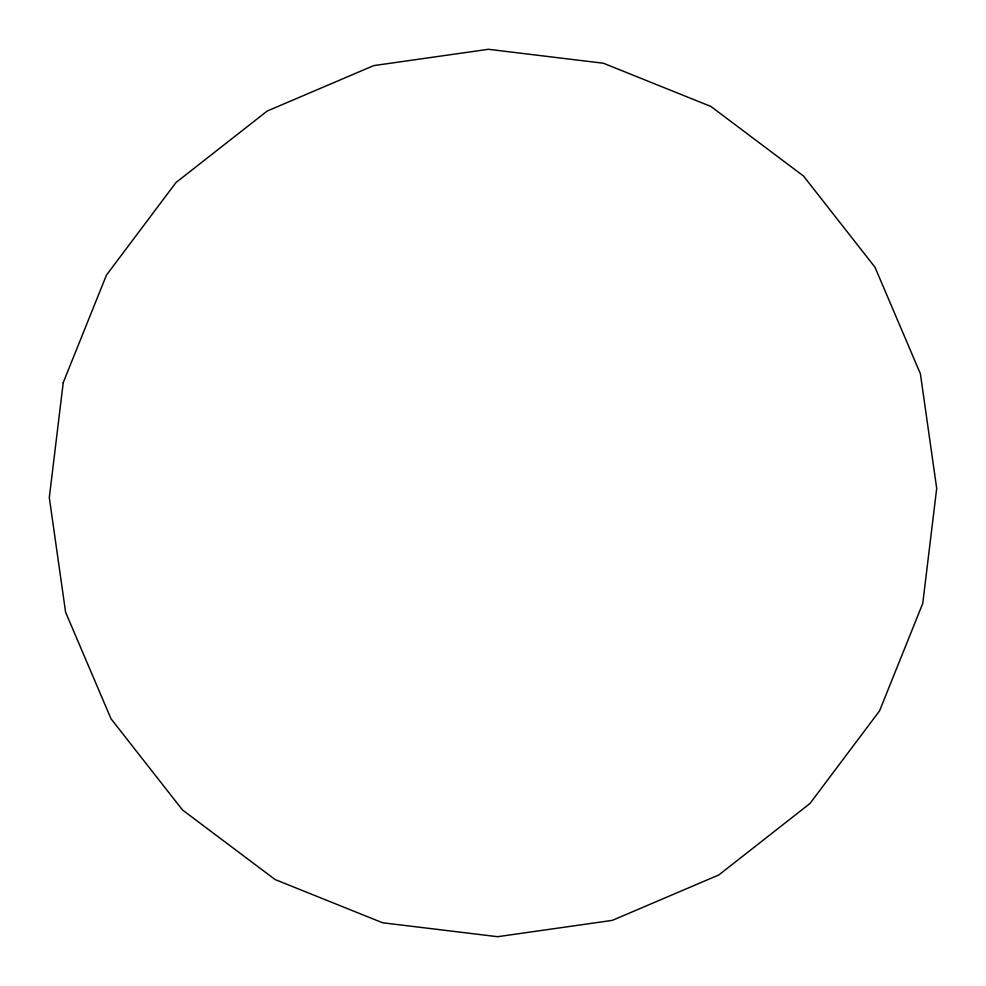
<?xml version="1.0" encoding="UTF-8"?>
<svg xmlns="http://www.w3.org/2000/svg" width="986" height="986" viewBox="0 0 986 986"><rect width="100%" height="100%" fill="white"/><g stroke="black" fill="none" stroke-linecap="round" stroke-linejoin="round"><path stroke-width="1.48" d="M63.24 382.58L49.3 497.573L65.606 612.257L111.036 718.806L182.496 809.974L275.106 879.549L382.58 922.76L497.573 936.7L612.257 920.394L718.806 874.964L809.974 803.504L879.549 710.894L922.76 603.42L936.7 488.427L920.394 373.743L874.964 267.194L803.504 176.026L710.894 106.451L603.42 63.24L488.427 49.3L373.743 65.606L267.194 111.036L176.026 182.496L106.451 275.106L63.24 382.58"/></g></svg>
